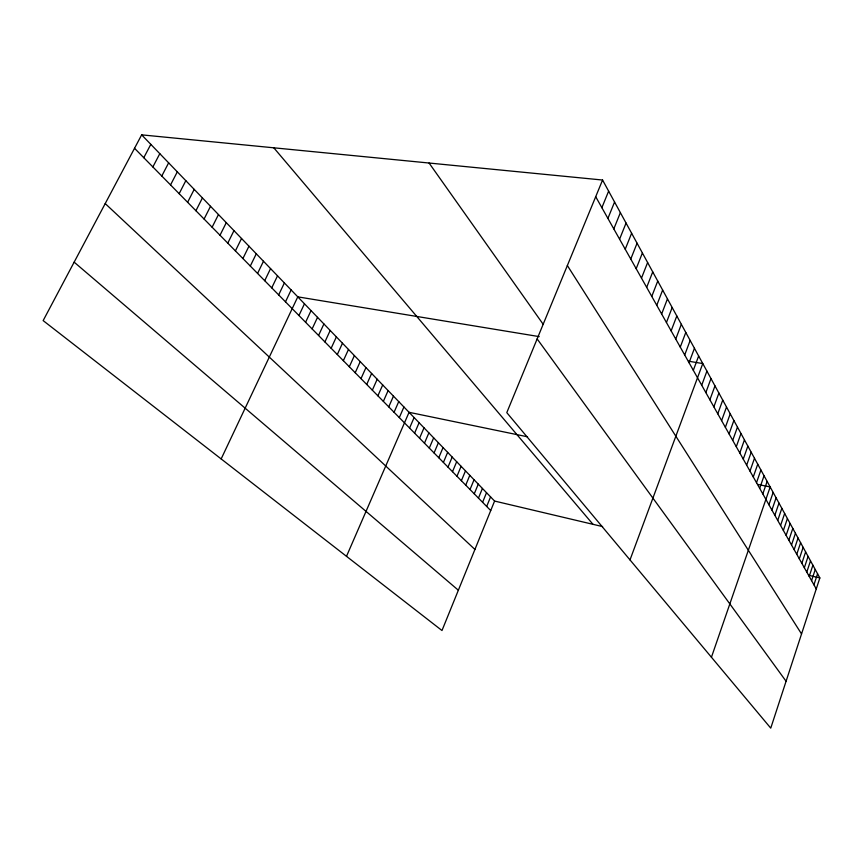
<?xml version="1.0" encoding="UTF-8"?>
<svg xmlns="http://www.w3.org/2000/svg" width="863" height="863" viewBox="0 0 863 863"><rect width="100%" height="100%" fill="white"/><g stroke="black" fill="none" stroke-linecap="round" stroke-linejoin="round"><path stroke-width="1.29" d="M602.568 180.033L819.85 577.951L770.756 728.145L506.786 412.633L602.568 180.033L141.661 134.855L43.15 320.605L441.985 630.529L494.585 501.058L141.661 134.855M811.587 580.637L815.244 569.515M813.938 584.823L817.563 573.766M804.338 567.735L808.092 556.408M806.786 572.104L810.508 560.842M809.203 576.398L812.892 565.211M799.321 558.825L803.14 547.358M801.846 563.312L805.632 551.91M794.165 549.645L798.048 538.037M796.765 554.273L800.616 542.73M788.847 540.195L792.806 528.436M791.522 544.963L795.449 533.269M786.128 535.362L790.13 523.528M780.573 525.481L784.65 513.474M783.377 530.454L787.412 518.544M774.834 515.276L778.987 503.118M777.725 520.421L781.835 508.339M768.922 504.758L773.151 492.439M771.9 510.055L776.096 497.822M711.436 657.25L770.174 486.969L757.703 484.391M759.688 488.339L764.046 475.761M762.816 493.895L767.131 481.414M753.28 476.937L757.736 464.197M756.506 482.687L760.918 470.022M749.99 471.09L754.499 458.264M743.259 459.116L747.854 446.106M746.657 465.157L751.198 452.234M739.807 452.967L744.445 439.871M736.29 446.721L740.983 433.528M729.073 433.895L733.874 420.508M732.709 440.367L737.466 427.077M725.373 427.314L730.227 413.83M721.608 420.615L726.517 407.034M713.863 406.851L718.89 393.064M717.768 413.798L722.741 400.108M709.893 399.774L714.974 385.89M705.837 392.579L710.983 378.577M701.716 385.243L706.916 371.133M693.323 370.313L698.652 355.998M630.001 559.914L702.773 363.56L688.469 361.198M689.052 362.719L694.445 348.296M684.704 354.984L690.163 340.443M680.271 347.099L685.794 332.449M675.751 339.051L681.339 324.294M671.134 330.863L676.808 315.987M666.441 322.503L672.18 307.519M661.651 313.981L667.455 298.878M656.765 305.286L662.644 290.065M651.77 296.419L657.735 281.068M646.678 287.368L652.73 271.899M641.489 278.134L647.617 262.535M636.182 268.695L642.396 252.978M630.767 259.062L637.067 243.215M625.233 249.224L631.619 233.247M619.58 239.18L626.063 223.064M613.809 228.9L620.378 212.654M607.908 218.404L614.575 202.018M486.678 506.462L490.572 496.905M478.458 498.091L482.417 488.436M601.867 207.681L608.631 191.144M482.59 502.309L486.527 492.697M474.262 493.83L478.264 484.121M465.729 485.146L469.796 475.34M470.022 489.515L474.057 479.763M461.381 480.723L465.481 470.864M456.969 476.247L461.112 466.322M447.983 467.099L452.19 457.077M452.503 471.705L456.678 461.727M443.399 462.439L447.649 452.363M438.76 457.724L443.053 447.584M429.289 448.091L433.658 437.843M434.057 452.935L438.382 442.751M424.467 443.183L428.868 432.881M419.569 438.199L424.013 427.843M414.607 433.15L419.094 422.73M409.58 428.037L414.111 417.563M399.31 417.595L403.927 406.991M346.495 556.333L409.062 412.309L527.552 436.807M394.067 412.266L398.738 401.608M388.749 406.851L393.463 396.139M383.355 401.371L388.123 390.583M377.886 395.804L382.697 384.963M372.341 390.162L377.196 379.256M366.71 384.445L371.619 373.463M361.004 378.63L365.955 367.595M355.211 372.74L360.216 361.64M349.332 366.764L354.391 355.588M343.355 360.691L348.479 349.45M337.304 354.531L342.471 343.226M331.155 348.274L336.376 336.894M324.909 341.921L330.195 330.475M318.566 335.47L323.905 323.959M312.126 328.922L317.53 317.336M305.588 322.277L311.047 310.615M298.943 315.513L304.466 303.787M221.155 458.933L297.778 296.85L539.192 336.613M285.491 301.834L291.133 289.957M278.673 294.898L284.38 282.945M271.748 287.854L277.53 275.826M264.714 280.702L270.561 268.598M257.573 273.431L263.474 261.252M250.302 266.041L256.279 253.787M242.913 258.533L248.965 246.192M235.405 250.896L241.532 238.479M227.778 243.129L233.97 230.637M220.011 235.232L226.289 222.654M212.125 227.206L218.468 214.553M204.089 219.04L210.518 206.3M195.923 210.734L202.427 197.907M187.616 202.276L194.207 189.375M179.159 193.679L185.825 180.68M170.55 184.919L177.314 171.845M161.791 176.009L168.641 162.837M152.87 166.937L159.806 153.679M143.787 157.702L150.82 144.348M494.585 501.058L602.601 526.592M808.814 575.341L819.85 577.951M74.153 262.147L458.35 590.227M105.21 203.582L474.92 549.451M134.531 148.296L490.723 510.572M273.798 147.8L592.978 524.316M537.142 338.911L786.085 681.263M429.073 163.021L543.107 324.175M567.358 265.534L801.544 633.949M595.697 196.699L816.258 588.944"/></g></svg>
